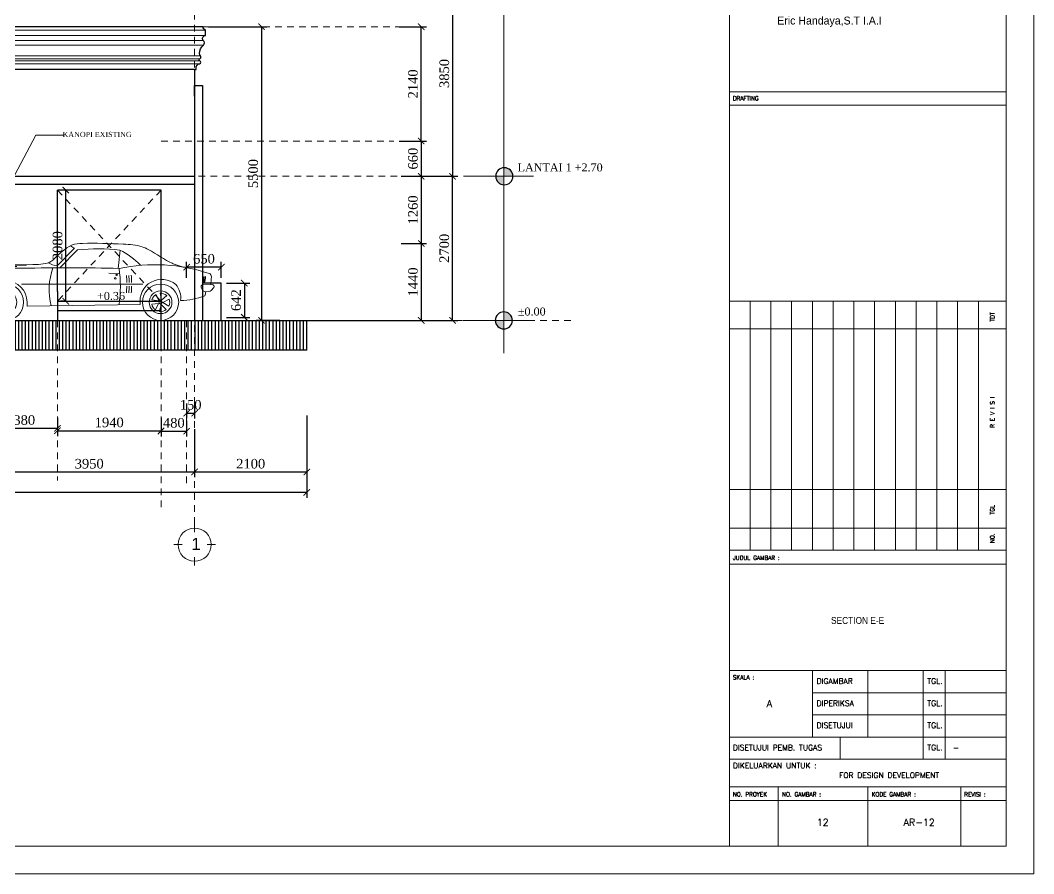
# Model space of a CAD drawing. Header units: millimetres. Extents: x -9564 to 494436, y -140371 to 4257.
# Drawn here: x 456.1 to 475.09, y 101.31 to 117.29 of the extents above; entities that cross this region are included whole.
import ezdxf
from ezdxf.enums import TextEntityAlignment as Align

# ---------------------------------------------------------------- set-up
doc = ezdxf.new("R2010")
doc.units = ezdxf.units.MM
doc.header["$MEASUREMENT"] = 0
doc.linetypes.add('DASHED2', pattern=[0.375, 0.25, -0.125])
doc.linetypes.add('HIDDEN2', pattern=[0.1875, 0.125, -0.0625])
doc.layers.get('DEFPOINTS').update_dxf_attribs({"lineweight": 18})
for name, color, linetype, lineweight in [('09-Arsiran', 8, 'Continuous', 5), ('8', 8, 'Continuous', 5), ('AS', 8, 'HIDDEN2', 5), ('DIM', 1, 'Continuous', 5), ('KOP', 7, 'Continuous', 80), ('LEGEND', 1, 'DASHED2', 50), ('XR-KOP A3_MOZART$0$A-TXTKOP', 3, 'Continuous', 5), ('XR-KOP A3_MOZART$0$KOP-A1$0$A-GRSKOP', 1, 'Continuous', 5), ('XR-KOP A3_MOZART$0$KOP-A1$0$A-TXTKOP', 3, 'Continuous', 5)]:
    doc.layers.add(name, color=color, linetype=linetype, lineweight=lineweight)
doc.layers.add('ht', color=14, linetype='Continuous')
doc.layers.add('TEXT', color=4, linetype='Continuous')
doc.styles.add('HAND', font='ROMAND.SHX', dxfattribs={"width": 0.8, "height": 250})
doc.styles.get("Standard").update_dxf_attribs({"font": 'arial.ttf'})
doc.styles.add('style1', font='times.ttf', dxfattribs={"height": 0.15})
doc.styles.add('style2', font='times.ttf', dxfattribs={"height": 0.18})
doc.styles.add('XR-KOP A3_MOZART$0$KOP-A1$0$ROMANS', font='romans.shx', dxfattribs={"height": 200})
doc.styles.add('XR-KOP A3_MOZART$0$ROMAND', font='romand.shx', dxfattribs={"height": 2, "bigfont": 'bigfont.shx'})
doc.styles.add('XR-KOP A3_MOZART$0$ROMANS', font='romans.shx', dxfattribs={"height": 200})
doc.dimstyles.new('ISO-25', dxfattribs={"dimtxt": 0.18, "dimasz": 0.12, "dimexe": 0.1, "dimexo": 0.1, "dimgap": 0.0625, "dimtad": 1, "dimtoh": 1, "dimdec": 0, "dimlfac": 1000, "dimtxsty": 'style2', "dimblk": 'ARCHTICK', "dimcen": 0.15, "dimclrd": 1, "dimclre": 1, "dimclrt": 4, "dimadec": 0, "dimazin": 0, "dimtfac": 1, "dimtdec": 0, "dimtmove": 0, "dimatfit": 3, "dimldrblk": 'OBLIQUE', "dimfxl": 1, "dimarcsym": 0})

# ---------------------------------------------------------------- blocks, each defined once
blk = doc.blocks.new('hsdh')
at = {"layer": 'XR-KOP A3_MOZART$0$KOP-A1$0$A-GRSKOP', "linetype": 'Continuous', "lineweight": 5}
for p, q in [((140385, 56660), (140385, 82138)), ((140385, 69286), (145017, 69286)), ((140385, 69063), (145017, 69063)), ((140385, 65781), (145017, 65781)), ((140385, 65781), (145017, 65781)), ((140732, 61611), (140732, 65781)), ((141079, 61611), (141079, 65781)), ((141427, 61611), (141427, 65781)), ((141774, 61611), (141774, 65781)), ((142122, 61611), (142122, 65781)), ((142469, 61611), (142469, 65781)), ((142816, 61611), (142816, 65781)), ((143164, 61611), (143164, 65781)), ((143511, 61611), (143511, 65781)), ((143859, 61611), (143859, 65781)), ((144206, 61611), (144206, 65781)), ((144554, 61611), (144554, 65781)), ((140385, 65317), (145017, 65317)), ((140385, 62631), (145017, 62631)), ((140385, 61982), (145017, 61982)), ((140385, 61611), (145017, 61611)), ((140385, 61611), (145017, 61611)), ((140385, 61380), (145017, 61380)), ((140385, 59597), (145017, 59597)), ((141774, 59597), (141774, 58485)), ((142701, 59597), (142701, 58485)), ((143627, 59597), (143627, 58115)), ((143998, 59597), (143998, 58115)), ((141774, 59226), (145017, 59226)), ((141774, 58856), (145017, 58856)), ((140385, 58485), (145017, 58485)), ((142237, 58485), (142237, 58115)), ((140385, 58115), (145017, 58115)), ((140385, 57651), (145017, 57651)), ((141201, 57651), (141201, 56660)), ((142701, 57651), (142701, 56660)), ((144258, 57651), (144258, 56660)), ((140385, 57420), (145017, 57420))]:
    blk.add_line(p, q, dxfattribs=at)
at = {"layer": 'XR-KOP A3_MOZART$0$KOP-A1$0$A-GRSKOP', "color": 0, "linetype": 'Continuous', "lineweight": 5}
blk.add_lwpolyline([(145480, 82601), (107945, 82601), (107945, 56197), (145480, 56197)], close=True, dxfattribs=at)
at = {"layer": 'XR-KOP A3_MOZART$0$KOP-A1$0$A-GRSKOP', "color": 5, "linetype": 'Continuous', "lineweight": 5}
blk.add_lwpolyline([(145017, 82138), (108409, 82138), (108409, 56660), (145017, 56660)], close=True, dxfattribs=at)
at = {"layer": 'KOP', "color": 7, "insert": (141186, 70546), "char_height": 132.26, "attachment_point": 1, "style": 'style2'}
blk.add_mtext('{\\fBankGothic Lt BT|b0|i0|c0|p34;Eric Handaya,S.T I.A.I}', dxfattribs=at)
at = {"layer": 'XR-KOP A3_MOZART$0$A-TXTKOP', "lineweight": 5, "style": 'XR-KOP A3_MOZART$0$ROMANS'}
blk.add_text('-', height=92.6, dxfattribs=at).set_placement((144125, 58258))
at = {"layer": 'XR-KOP A3_MOZART$0$KOP-A1$0$A-TXTKOP', "lineweight": 5, "style": 'XR-KOP A3_MOZART$0$KOP-A1$0$ROMANS'}
for s, height, p in [('DRAFTING', 69.5, (140443, 69142)), ('JUDUL GAMBAR :', 69.49, (140443, 61451)), ('SKALA :', 69.5, (140443, 59449)), ('DIGAMBAR', 92.6, (141846, 59375)), ('TGL.', 92.6, (143699, 59375)), ('DIPERIKSA', 92.6, (141846, 59004)), ('TGL.', 92.6, (143699, 59004)), ('DISETUJUI', 92.6, (141846, 58634)), ('TGL.', 92.6, (143699, 58634)), ('DISETUJUI PEMB. TUGAS', 92.65, (140443, 58262)), ('TGL.', 92.6, (143699, 58263)), ('DIKELUARKAN UNTUK :', 92.65, (140443, 57961)), ('FOR DESIGN DEVELOPMENT', 92.65, (142221, 57800)), ('NO. PROYEK', 69.5, (140443, 57491)), ('NO. GAMBAR :', 69.49, (141267, 57491)), ('KODE GAMBAR :', 69.49, (142767, 57491)), ('REVISI :', 69.5, (144317, 57491))]:
    blk.add_text(s, height=height, dxfattribs=at).set_placement(p)
for s, height, p in [('TDT', 69.5, (144822, 65440)), ('R E V I S I', 69.49, (144822, 63662)), ('TGL', 69.5, (144822, 62210)), ('NO.', 69.5, (144822, 61732))]:
    blk.add_text(s, height=height, rotation=90, dxfattribs=at).set_placement(p)
blk = doc.blocks.new('_ArchTick')
at = {"color": 0, "linetype": 'ByBlock', "const_width": 0.15}
blk.add_lwpolyline([(-0.5, -0.5), (0.5, 0.5)], dxfattribs=at)
blk = doc.blocks.new('*D203')
at = {"color": 1, "lineweight": -2, "transparency": 16777216}
for p, q in [((686.349, 157.261), (686.863, 157.261)), ((686.763, 157.261), (686.763, 156.601)), ((686.389, 156.601), (686.863, 156.601))]:
    blk.add_line(p, q, dxfattribs=at)
at = {"layer": 'DEFPOINTS', "color": 0, "transparency": 16777216}
for p in [(686.249, 157.261), (686.289, 156.601), (686.763, 156.601)]:
    blk.add_point(p, dxfattribs=at)
at = {"color": 1, "lineweight": -2, "transparency": 16777216, "xscale": 0.12, "yscale": 0.12, "zscale": 0.12}
for p, rotation in [((686.763, 157.261), 90), ((686.763, 156.601), 270)]:
    blk.add_blockref('_ArchTick', p, dxfattribs=dict(at, rotation=rotation))
at = {"color": 4, "transparency": 16777216, "insert": (686.609, 156.931), "char_height": 0.18, "attachment_point": 5, "rotation": 90, "style": 'style2'}
blk.add_mtext('660', dxfattribs=at)
blk = doc.blocks.new('_Oblique')
at = {"color": 0, "linetype": 'ByBlock', "lineweight": -2}
blk.add_line((-0.5, -0.5), (0.5, 0.5), dxfattribs=at)
blk = doc.blocks.new('*D204')
at = {"color": 1, "lineweight": -2, "transparency": 16777216}
for p, q in [((686.389, 156.601), (686.863, 156.601)), ((686.763, 156.601), (686.763, 155.341)), ((686.389, 155.341), (686.863, 155.341))]:
    blk.add_line(p, q, dxfattribs=at)
at = {"layer": 'DEFPOINTS', "color": 0, "transparency": 16777216}
for p in [(686.289, 156.601), (686.289, 155.341), (686.763, 155.341)]:
    blk.add_point(p, dxfattribs=at)
at = {"color": 1, "lineweight": -2, "transparency": 16777216, "xscale": 0.12, "yscale": 0.12, "zscale": 0.12}
for p, rotation in [((686.763, 156.601), 90), ((686.763, 155.341), 270)]:
    blk.add_blockref('_ArchTick', p, dxfattribs=dict(at, rotation=rotation))
at = {"color": 4, "transparency": 16777216, "insert": (686.609, 155.971), "char_height": 0.18, "attachment_point": 5, "rotation": 90, "style": 'style2'}
blk.add_mtext('1260', dxfattribs=at)
blk = doc.blocks.new('*D324')
at = {"color": 1, "lineweight": -2, "transparency": 16777216}
for p, q in [((686.389, 155.341), (686.863, 155.341)), ((686.763, 155.341), (686.763, 153.901)), ((686.389, 153.901), (686.863, 153.901))]:
    blk.add_line(p, q, dxfattribs=at)
at = {"layer": 'DEFPOINTS', "color": 0, "transparency": 16777216}
for p in [(686.289, 155.341), (686.289, 153.901), (686.763, 153.901)]:
    blk.add_point(p, dxfattribs=at)
at = {"color": 1, "lineweight": -2, "transparency": 16777216, "xscale": 0.12, "yscale": 0.12, "zscale": 0.12}
for p, rotation in [((686.763, 155.341), 90), ((686.763, 153.901), 270)]:
    blk.add_blockref('_ArchTick', p, dxfattribs=dict(at, rotation=rotation))
at = {"color": 4, "transparency": 16777216, "insert": (686.609, 154.621), "char_height": 0.18, "attachment_point": 5, "rotation": 90, "style": 'style2'}
blk.add_mtext('1440', dxfattribs=at)
blk = doc.blocks.new('*D325')
at = {"color": 1, "lineweight": -2, "transparency": 16777216}
for p, q in [((686.863, 156.601), (687.45, 156.601)), ((687.35, 153.901), (687.35, 156.601)), ((686.863, 153.901), (687.45, 153.901))]:
    blk.add_line(p, q, dxfattribs=at)
at = {"layer": 'DEFPOINTS', "color": 0, "transparency": 16777216}
for p in [(686.763, 156.601), (687.35, 156.601), (686.763, 153.901)]:
    blk.add_point(p, dxfattribs=at)
at = {"color": 1, "lineweight": -2, "transparency": 16777216, "xscale": 0.12, "yscale": 0.12, "zscale": 0.12}
for p, rotation in [((687.35, 156.601), 90), ((687.35, 153.901), 270)]:
    blk.add_blockref('_ArchTick', p, dxfattribs=dict(at, rotation=rotation))
at = {"color": 4, "transparency": 16777216, "insert": (687.196, 155.251), "char_height": 0.18, "attachment_point": 5, "rotation": 90, "style": 'style2'}
blk.add_mtext('2700', dxfattribs=at)
blk = doc.blocks.new('*D205')
at = {"color": 1, "lineweight": -2, "transparency": 16777216}
for p, q in [((686.863, 160.451), (687.45, 160.451)), ((687.35, 160.451), (687.35, 156.601)), ((686.863, 156.601), (687.45, 156.601))]:
    blk.add_line(p, q, dxfattribs=at)
at = {"layer": 'DEFPOINTS', "color": 0, "transparency": 16777216}
for p in [(686.763, 160.451), (686.763, 156.601), (687.35, 156.601)]:
    blk.add_point(p, dxfattribs=at)
at = {"color": 1, "lineweight": -2, "transparency": 16777216, "xscale": 0.12, "yscale": 0.12, "zscale": 0.12}
for p, rotation in [((687.35, 160.451), 90), ((687.35, 156.601), 270)]:
    blk.add_blockref('_ArchTick', p, dxfattribs=dict(at, rotation=rotation))
at = {"color": 4, "transparency": 16777216, "insert": (687.196, 158.526), "char_height": 0.18, "attachment_point": 5, "rotation": 90, "style": 'style2'}
blk.add_mtext('3850', dxfattribs=at)
blk = doc.blocks.new('A$C459A4C15')
at = {"layer": 'ht'}
h = blk.add_hatch(color=256, dxfattribs=at)
h.paths.add_polyline_path([(0, 0.0801), (0, 0), (-0.0801, 0, -0.414214)])
h.paths.add_polyline_path([(0, 0), (0.0801, 0, -0.414214), (0, -0.0801)])
blk.add_circle((0, 0), 0.0801, dxfattribs=at)
blk = doc.blocks.new('*D326')
at = {"color": 1, "lineweight": -2, "transparency": 16777216}
for p, q in [((686.349, 159.401), (686.863, 159.401)), ((686.763, 157.261), (686.763, 159.401)), ((686.349, 157.261), (686.863, 157.261))]:
    blk.add_line(p, q, dxfattribs=at)
at = {"layer": 'DEFPOINTS', "color": 0, "transparency": 16777216}
for p in [(686.249, 159.401), (686.763, 159.401), (686.249, 157.261)]:
    blk.add_point(p, dxfattribs=at)
at = {"color": 1, "lineweight": -2, "transparency": 16777216, "xscale": 0.12, "yscale": 0.12, "zscale": 0.12}
for p, rotation in [((686.763, 159.401), 90), ((686.763, 157.261), 270)]:
    blk.add_blockref('_ArchTick', p, dxfattribs=dict(at, rotation=rotation))
at = {"color": 4, "transparency": 16777216, "insert": (686.609, 158.331), "char_height": 0.18, "attachment_point": 5, "rotation": 90, "style": 'style2'}
blk.add_mtext('2140', dxfattribs=at)
blk = doc.blocks.new('*D192')
at = {"color": 1, "lineweight": -2, "transparency": 16777216}
for p, q in [((682.777, 159.401), (683.87, 159.401)), ((683.77, 159.401), (683.77, 153.901)), ((684.112, 153.901), (683.67, 153.901))]:
    blk.add_line(p, q, dxfattribs=at)
at = {"layer": 'DEFPOINTS', "color": 0, "transparency": 16777216}
for p in [(682.677, 159.401), (683.77, 153.901), (684.212, 153.901)]:
    blk.add_point(p, dxfattribs=at)
at = {"color": 1, "lineweight": -2, "transparency": 16777216, "xscale": 0.12, "yscale": 0.12, "zscale": 0.12}
for p, rotation in [((683.77, 159.401), 90), ((683.77, 153.901), 270)]:
    blk.add_blockref('_ArchTick', p, dxfattribs=dict(at, rotation=rotation))
at = {"color": 4, "transparency": 16777216, "insert": (683.616, 156.651), "char_height": 0.18, "attachment_point": 5, "rotation": 90, "style": 'style2'}
blk.add_mtext('5500', dxfattribs=at)
blk = doc.blocks.new('*D254')
at = {"color": 1, "lineweight": -2, "transparency": 16777216}
for p, q in [((678.568, 152.075), (678.568, 151.779)), ((679.948, 152.075), (679.948, 151.779)), ((678.568, 151.879), (679.948, 151.879))]:
    blk.add_line(p, q, dxfattribs=at)
at = {"layer": 'DEFPOINTS', "color": 0, "transparency": 16777216}
for p in [(678.568, 152.175), (679.948, 152.175), (679.948, 151.879)]:
    blk.add_point(p, dxfattribs=at)
at = {"color": 1, "lineweight": -2, "transparency": 16777216, "xscale": 0.12, "yscale": 0.12, "zscale": 0.12, "rotation": 180}
blk.add_blockref('_ArchTick', (678.568, 151.879), dxfattribs=at)
at = {"color": 1, "lineweight": -2, "transparency": 16777216, "xscale": 0.12, "yscale": 0.12, "zscale": 0.12}
blk.add_blockref('_ArchTick', (679.948, 151.879), dxfattribs=at)
at = {"color": 4, "transparency": 16777216, "insert": (679.258, 152.033), "char_height": 0.18, "attachment_point": 5, "style": 'style2'}
blk.add_mtext('1380', dxfattribs=at)
blk = doc.blocks.new('*D255')
at = {"color": 1, "lineweight": -2, "transparency": 16777216}
for p, q in [((679.948, 152.075), (679.948, 151.733)), ((681.888, 152.03), (681.888, 151.733)), ((679.948, 151.833), (681.888, 151.833))]:
    blk.add_line(p, q, dxfattribs=at)
at = {"layer": 'DEFPOINTS', "color": 0, "transparency": 16777216}
for p in [(679.948, 152.175), (681.888, 152.13), (681.888, 151.833)]:
    blk.add_point(p, dxfattribs=at)
at = {"color": 1, "lineweight": -2, "transparency": 16777216, "xscale": 0.12, "yscale": 0.12, "zscale": 0.12, "rotation": 180}
blk.add_blockref('_ArchTick', (679.948, 151.833), dxfattribs=at)
at = {"color": 1, "lineweight": -2, "transparency": 16777216, "xscale": 0.12, "yscale": 0.12, "zscale": 0.12}
blk.add_blockref('_ArchTick', (681.888, 151.833), dxfattribs=at)
at = {"color": 4, "transparency": 16777216, "insert": (680.918, 151.988), "char_height": 0.18, "attachment_point": 5, "style": 'style2'}
blk.add_mtext('1940', dxfattribs=at)
blk = doc.blocks.new('*D256')
at = {"color": 1, "lineweight": -2, "transparency": 16777216}
for p, q in [((681.888, 152.075), (681.888, 151.726)), ((682.368, 152.023), (682.368, 151.726)), ((681.888, 151.826), (682.368, 151.826))]:
    blk.add_line(p, q, dxfattribs=at)
at = {"layer": 'DEFPOINTS', "color": 0, "transparency": 16777216}
for p in [(681.888, 152.175), (682.368, 152.123), (682.368, 151.826)]:
    blk.add_point(p, dxfattribs=at)
at = {"color": 1, "lineweight": -2, "transparency": 16777216, "xscale": 0.12, "yscale": 0.12, "zscale": 0.12, "rotation": 180}
blk.add_blockref('_ArchTick', (681.888, 151.826), dxfattribs=at)
at = {"color": 1, "lineweight": -2, "transparency": 16777216, "xscale": 0.12, "yscale": 0.12, "zscale": 0.12}
blk.add_blockref('_ArchTick', (682.368, 151.826), dxfattribs=at)
at = {"color": 4, "transparency": 16777216, "insert": (682.128, 151.981), "char_height": 0.18, "attachment_point": 5, "style": 'style2'}
blk.add_mtext('480', dxfattribs=at)
blk = doc.blocks.new('*D257')
at = {"color": 1, "lineweight": -2, "transparency": 16777216}
for p, q in [((682.368, 152.343), (682.368, 152.064)), ((682.518, 152.343), (682.518, 152.064)), ((682.368, 152.164), (682.518, 152.164))]:
    blk.add_line(p, q, dxfattribs=at)
at = {"layer": 'DEFPOINTS', "color": 0, "transparency": 16777216}
for p in [(682.368, 152.443), (682.518, 152.443), (682.518, 152.164)]:
    blk.add_point(p, dxfattribs=at)
at = {"color": 1, "lineweight": -2, "transparency": 16777216, "xscale": 0.12, "yscale": 0.12, "zscale": 0.12, "rotation": 180}
blk.add_blockref('_ArchTick', (682.368, 152.164), dxfattribs=at)
at = {"color": 1, "lineweight": -2, "transparency": 16777216, "xscale": 0.12, "yscale": 0.12, "zscale": 0.12}
blk.add_blockref('_ArchTick', (682.518, 152.164), dxfattribs=at)
at = {"color": 4, "transparency": 16777216, "insert": (682.443, 152.318), "char_height": 0.18, "attachment_point": 5, "style": 'style2'}
blk.add_mtext('150', dxfattribs=at)
blk = doc.blocks.new('*D258')
at = {"color": 1, "lineweight": -2, "transparency": 16777216}
for p, q in [((684.618, 152.118), (684.618, 150.961)), ((682.518, 151.86), (682.518, 150.961)), ((682.518, 151.061), (684.618, 151.061))]:
    blk.add_line(p, q, dxfattribs=at)
at = {"layer": 'DEFPOINTS', "color": 0, "transparency": 16777216}
for p in [(684.618, 152.218), (682.518, 151.96), (684.618, 151.061)]:
    blk.add_point(p, dxfattribs=at)
at = {"color": 1, "lineweight": -2, "transparency": 16777216, "xscale": 0.12, "yscale": 0.12, "zscale": 0.12, "rotation": 180}
blk.add_blockref('_ArchTick', (682.518, 151.061), dxfattribs=at)
at = {"color": 1, "lineweight": -2, "transparency": 16777216, "xscale": 0.12, "yscale": 0.12, "zscale": 0.12}
blk.add_blockref('_ArchTick', (684.618, 151.061), dxfattribs=at)
at = {"color": 4, "transparency": 16777216, "insert": (683.568, 151.215), "char_height": 0.18, "attachment_point": 5, "style": 'style2'}
blk.add_mtext('2100', dxfattribs=at)
blk = doc.blocks.new('*D259')
at = {"color": 1, "lineweight": -2, "transparency": 16777216}
for p, q in [((678.568, 151.779), (678.568, 150.961)), ((682.518, 151.779), (682.518, 150.961)), ((678.568, 151.061), (682.518, 151.061))]:
    blk.add_line(p, q, dxfattribs=at)
at = {"layer": 'DEFPOINTS', "color": 0, "transparency": 16777216}
for p in [(678.568, 151.879), (682.518, 151.879), (682.518, 151.061)]:
    blk.add_point(p, dxfattribs=at)
at = {"color": 1, "lineweight": -2, "transparency": 16777216, "xscale": 0.12, "yscale": 0.12, "zscale": 0.12, "rotation": 180}
blk.add_blockref('_ArchTick', (678.568, 151.061), dxfattribs=at)
at = {"color": 1, "lineweight": -2, "transparency": 16777216, "xscale": 0.12, "yscale": 0.12, "zscale": 0.12}
blk.add_blockref('_ArchTick', (682.518, 151.061), dxfattribs=at)
at = {"color": 4, "transparency": 16777216, "insert": (680.543, 151.215), "char_height": 0.18, "attachment_point": 5, "style": 'style2'}
blk.add_mtext('3950', dxfattribs=at)
blk = doc.blocks.new('*D260')
at = {"color": 1, "lineweight": -2, "transparency": 16777216}
for p, q in [((664.718, 150.961), (664.718, 150.578)), ((684.618, 150.961), (684.618, 150.578)), ((684.618, 150.678), (664.718, 150.678))]:
    blk.add_line(p, q, dxfattribs=at)
at = {"layer": 'DEFPOINTS', "color": 0, "transparency": 16777216}
for p in [(664.718, 151.061), (684.618, 151.061), (664.718, 150.678)]:
    blk.add_point(p, dxfattribs=at)
at = {"color": 1, "lineweight": -2, "transparency": 16777216, "xscale": 0.12, "yscale": 0.12, "zscale": 0.12, "rotation": 180}
blk.add_blockref('_ArchTick', (664.718, 150.678), dxfattribs=at)
at = {"color": 1, "lineweight": -2, "transparency": 16777216, "xscale": 0.12, "yscale": 0.12, "zscale": 0.12}
blk.add_blockref('_ArchTick', (684.618, 150.678), dxfattribs=at)
at = {"color": 4, "transparency": 16777216, "insert": (674.668, 150.832), "char_height": 0.18, "attachment_point": 5, "style": 'style2'}
blk.add_mtext('19900', dxfattribs=at)
blk = doc.blocks.new('*D327')
at = {"color": 1, "lineweight": -2, "transparency": 16777216}
for p, q in [((683.118, 154.601), (683.549, 154.601)), ((683.449, 154.601), (683.449, 153.958)), ((683.118, 153.958), (683.549, 153.958))]:
    blk.add_line(p, q, dxfattribs=at)
at = {"layer": 'DEFPOINTS', "color": 0, "transparency": 16777216}
for p in [(683.018, 154.601), (683.018, 153.958), (683.449, 153.958)]:
    blk.add_point(p, dxfattribs=at)
at = {"color": 1, "lineweight": -2, "transparency": 16777216, "xscale": 0.12, "yscale": 0.12, "zscale": 0.12}
for p, rotation in [((683.449, 154.601), 90), ((683.449, 153.958), 270)]:
    blk.add_blockref('_ArchTick', p, dxfattribs=dict(at, rotation=rotation))
at = {"color": 4, "transparency": 16777216, "insert": (683.295, 154.279), "char_height": 0.18, "attachment_point": 5, "rotation": 90, "style": 'style2'}
blk.add_mtext('642', dxfattribs=at)
blk = doc.blocks.new('*D328')
at = {"color": 1, "lineweight": -2, "transparency": 16777216}
for p, q in [((682.368, 154.701), (682.368, 155)), ((683.018, 154.701), (683.018, 155)), ((683.018, 154.9), (682.368, 154.9))]:
    blk.add_line(p, q, dxfattribs=at)
at = {"layer": 'DEFPOINTS', "color": 0, "transparency": 16777216}
for p in [(682.368, 154.9), (682.368, 154.601), (683.018, 154.601)]:
    blk.add_point(p, dxfattribs=at)
at = {"color": 1, "lineweight": -2, "transparency": 16777216, "xscale": 0.12, "yscale": 0.12, "zscale": 0.12, "rotation": 180}
blk.add_blockref('_ArchTick', (682.368, 154.9), dxfattribs=at)
at = {"color": 1, "lineweight": -2, "transparency": 16777216, "xscale": 0.12, "yscale": 0.12, "zscale": 0.12}
blk.add_blockref('_ArchTick', (683.018, 154.9), dxfattribs=at)
at = {"color": 4, "transparency": 16777216, "insert": (682.693, 155.054), "char_height": 0.18, "attachment_point": 5, "style": 'style2'}
blk.add_mtext('650', dxfattribs=at)
blk = doc.blocks.new('*D261')
at = {"color": 1, "lineweight": -2, "transparency": 16777216}
for p, q in [((680.081, 156.341), (680.004, 156.341)), ((680.104, 154.261), (680.104, 156.341)), ((680.081, 154.261), (680.004, 154.261))]:
    blk.add_line(p, q, dxfattribs=at)
at = {"layer": 'DEFPOINTS', "color": 0, "transparency": 16777216}
for p in [(680.104, 156.341), (680.181, 156.341), (680.181, 154.261)]:
    blk.add_point(p, dxfattribs=at)
at = {"color": 1, "lineweight": -2, "transparency": 16777216, "xscale": 0.12, "yscale": 0.12, "zscale": 0.12}
for p, rotation in [((680.104, 156.341), 90), ((680.104, 154.261), 270)]:
    blk.add_blockref('_ArchTick', p, dxfattribs=dict(at, rotation=rotation))
at = {"color": 4, "transparency": 16777216, "insert": (679.95, 155.301), "char_height": 0.18, "attachment_point": 5, "rotation": 90, "style": 'style2'}
blk.add_mtext('2080', dxfattribs=at)
blk = doc.blocks.new('*U332')
for p, q in [((72.93, 40.23), (85.8, 53.18)), ((75, 38.82), (88.08, 51.97)), ((119.39, 51.91), (117.92, 38.32)), ((50.13, 41.06), (34.31, 40.98)), ((43.26, 39.85), (35.15, 39.78)), ((35.3, 40.46), (50.13, 40.62)), ((111.09, 34.73), (118.48, 34.64)), ((46.65, 26.83), (136.29, 26.77)), ((179.3, 24.35), (180.25, 22.49)), ((180.37, 26.17), (187.51, 26.41)), ((186.68, 22.17), (188.51, 24.37)), ((7.45, 19.78), (9.74, 19.8)), ((9.76, 17.93), (8.53, 17.92)), ((10.37, 19.19), (10.38, 18.56)), ((182.62, 21.14), (184.91, 21.28)), ((50.87, 13.52), (50.91, 10.52))]:
    blk.add_line(p, q)
for points in [[(35.31, 39.93), (35.3, 40.27, 0.269532), (35.14, 40.54), (34.38, 40.96, 0.575383), (34.15, 40.83), (34.15, 40.49, 0.269532), (34.32, 40.22), (35.08, 39.79, 0.575383)], [(28.49, 15.1), (33.61, 14.4), (31.65, 19.18, 0.199906)], [(34.64, 20.05), (35.56, 14.97), (39.5, 18.31, 0.199906)], [(41.25, 15.74), (36.7, 13.3), (41.09, 10.58, 0.199906)], [(142.85, 15.1), (147.96, 14.4), (146.01, 19.18, 0.199906)], [(148.99, 20.05), (149.91, 14.97), (153.85, 18.31, 0.199906)], [(155.6, 15.74), (151.06, 13.3), (155.45, 10.58, 0.199906)], [(31.31, 7.72), (33.55, 12.37), (28.4, 11.99, 0.199906)], [(39.19, 8.12), (35.46, 11.69), (34.23, 6.67, 0.199906)], [(145.66, 7.72), (147.9, 12.37), (142.75, 11.99, 0.199906)], [(153.54, 8.12), (149.81, 11.69), (148.59, 6.67, 0.199906)]]:
    blk.add_lwpolyline(points, format="xyb", close=True)
for points in [[(181.58, 27.46), (181.53, 31.95), (180.48, 32.43)], [(181.58, 27.46), (181.53, 31.95), (182.57, 32.45)], [(50.91, 10.52), (134.38, 11.83)]]:
    blk.add_lwpolyline(points)
for centre, radius in [((115.89, 31.01), 0.619), ((34.98, 13.35), 13.35), ((149.33, 13.35), 13.35), ((34.98, 13.35), 8.35), ((149.33, 13.35), 8.35), ((34.98, 13.35), 1.25), ((149.33, 13.35), 1.25)]:
    blk.add_circle(centre, radius)
for centre, radius, start, end in [((114.6, 105.09), 59.37, 237.61027, 240.97846), ((103.45, -95), 147.78, 83.81633, 95.97054), ((95.51, 3.91), 53.61, 43.27479, 63.56652), ((42.18, -111.35), 149.91, 87.83928, 105.80965), ((20.53, -3.15), 43.06, 98.53035, 116.11198), ((80.1, -1364.13), 1402.96, 88.42296, 91.3179), ((73.29, 50.49), 10.26, 230.42401, 268.00854), ((118.31, 22.51), 51.16, 161.43071, 193.23633), ((145.17, -84.88), 125.99, 71.52833, 102.12419), ((25.66, 24.94), 94.01, 351.8279, 8.16738), ((79.16, 30.11), 76.3, 177.57734, 185.52052), ((45.64, 26.83), 78.76, 0.85201, 4.65562), ((47.43, 26.85), 78.76, 0.85201, 4.65562), ((49.23, 26.87), 78.76, 0.85201, 4.65562), ((150.1, 14.36), 15.92, 49.2263, 189.1528), ((216.26, 37.76), 36.17, 188.46832, 196.53145), ((146.68, 36.98), 36.17, 344.74319, 352.80633), ((184.3, 32.25), 2.49, 357.93203, 71.52833), ((116.55, 34.7), 70.29, 353.19423, 357.93203), ((34.98, 13.35), 15.9, 0.63732, 176.34123), ((45.64, 26.83), 78.76, 355.26443, 358.86328), ((47.43, 26.85), 78.76, 355.26443, 358.86328), ((49.23, 26.87), 78.76, 355.26443, 358.86328), ((149.4, 16.55), 14.84, 352.72855, 41.66131), ((180.41, 24.92), 1.25, 91.93898, 207.10902), ((182.47, 23.63), 2.49, 207.10902, 273.46767), ((187.55, 25.16), 1.25, 320.16835, 91.93898), ((9.75, 19.18), 0.623, 0.63732, 90.63732), ((9.76, 18.55), 0.623, 270.63732, 0.63732), ((162.47, 70.82), 56.18, 271.6865, 290.2774), ((114.25, 37.03), 70.29, 344.3985, 346.93849), ((184.76, 23.76), 2.49, 273.46767, 320.16835)]:
    blk.add_arc(centre, radius, start, end)
blk.add_ellipse((116.89, 33.59), major_axis=(-0.63, -0.007), ratio=0.610043)
for points, knots in [([(11.39, 38.92), (18.06, 40.19), (30.91, 42.01), (64.77, 40.11), (70.25, 44.91), (82.35, 56.38), (99.18, 57.3), (116.06, 56.35), (133.04, 55.87), (145.24, 49.87), (153.62, 43.8), (161.17, 40.68), (164.92, 39.73), (167.29, 39.15)], [18.629823, 18.629823, 18.629823, 18.629823, 19.527405, 20.700571, 21.107983, 21.608568, 21.92336, 23.151359, 23.716171, 23.908743, 24.77794, 24.943072, 25.187755, 25.187755, 25.187755, 25.187755]), ([(19.11, 14.36), (18.99, 14.21), (18.5, 13.81), (15.35, 15), (9.19, 13.94), (7.26, 22.22), (3.01, 22.66), (1.32, 23.61), (0.64, 26.92), (-0.96, 31.49), (1.54, 32.64), (1.5, 34.06), (1.49, 34.8), (1.49, 35.06), (1.52, 35.3), (1.58, 35.51)], [16.815853, 16.815853, 16.815853, 16.815853, 16.838212, 16.885395, 17.18439, 17.479846, 17.654423, 17.670693, 17.696923, 18.016358, 18.052739, 18.140805, 18.140805, 18.140805, 18.172382, 18.172382, 18.172382, 18.172382])]:
    blk.add_open_spline(points, degree=3, knots=knots)
blk = doc.blocks.new('HDRHRD')
at = {"layer": '09-Arsiran'}
for p, q in [((664.718, 150.089), (664.718, 149.933)), ((666.118, 150.089), (666.118, 149.933)), ((667.618, 150.097), (667.618, 149.941)), ((669.268, 150.089), (669.268, 149.933)), ((671.868, 150.089), (671.868, 149.933)), ((674.068, 150.089), (674.068, 149.933)), ((675.368, 150.089), (675.368, 149.933)), ((677.168, 150.089), (677.168, 149.933)), ((678.568, 150.089), (678.568, 149.933)), ((682.518, 150.089), (682.518, 149.933)), ((664.329, 149.7), (664.484, 149.7)), ((664.952, 149.7), (665.107, 149.7)), ((665.729, 149.7), (665.884, 149.7)), ((666.352, 149.7), (666.507, 149.7)), ((667.018, 149.74), (667.018, 149.584)), ((667.229, 149.707), (667.384, 149.707)), ((667.852, 149.707), (668.007, 149.707)), ((668.879, 149.7), (669.034, 149.7)), ((669.502, 149.7), (669.657, 149.7)), ((671.479, 149.7), (671.634, 149.7)), ((672.102, 149.7), (672.257, 149.7)), ((673.679, 149.7), (673.834, 149.7)), ((674.302, 149.7), (674.457, 149.7)), ((674.979, 149.7), (675.134, 149.7)), ((675.602, 149.7), (675.757, 149.7)), ((676.779, 149.7), (676.934, 149.7)), ((677.402, 149.7), (677.557, 149.7)), ((678.257, 149.7), (678.334, 149.7)), ((678.802, 149.7), (678.957, 149.7)), ((682.129, 149.7), (682.284, 149.7)), ((682.752, 149.7), (682.907, 149.7)), ((664.718, 149.466), (664.718, 149.31)), ((666.118, 149.466), (666.118, 149.31)), ((667.618, 149.474), (667.618, 149.318)), ((668.488, 149.515), (668.488, 149.36)), ((668.488, 149.461), (668.488, 149.305)), ((669.268, 149.466), (669.268, 149.31)), ((671.868, 149.466), (671.868, 149.31)), ((674.068, 149.466), (674.068, 149.31)), ((675.368, 149.466), (675.368, 149.31)), ((677.168, 149.472), (677.168, 149.317)), ((677.868, 149.515), (677.868, 149.36)), ((678.568, 149.466), (678.568, 149.31)), ((682.518, 149.466), (682.518, 149.31)), ((666.629, 149.351), (666.784, 149.351)), ((667.252, 149.351), (667.407, 149.351)), ((667.018, 149.117), (667.018, 148.961)), ((668.099, 149.072), (668.254, 149.072)), ((668.722, 149.072), (668.877, 149.072)), ((677.479, 149.126), (677.634, 149.126)), ((678.102, 149.126), (678.257, 149.126)), ((677.868, 148.893), (677.868, 148.737)), ((668.488, 148.854), (668.488, 148.698)), ((668.488, 148.838), (668.488, 148.682))]:
    blk.add_line(p, q, dxfattribs=at)
for centre in [(664.718, 149.7), (666.118, 149.7), (667.618, 149.707), (669.268, 149.7), (671.868, 149.7), (674.068, 149.7), (675.368, 149.7), (677.168, 149.7), (678.568, 149.7), (682.518, 149.7), (667.018, 149.351), (677.868, 149.126), (668.488, 149.072)]:
    blk.add_circle(centre, 0.311, dxfattribs=at)
at = {"layer": 'AS'}
for p, q in [((664.718, 150.089), (664.718, 168.018)), ((666.118, 150.089), (666.118, 168.018)), ((667.018, 149.515), (667.018, 168.018)), ((667.618, 150.089), (667.618, 168.018)), ((668.488, 149.515), (668.488, 168.018)), ((669.268, 150.089), (669.268, 168.018)), ((671.868, 150.089), (671.868, 168.018)), ((674.068, 150.089), (674.068, 168.018)), ((675.368, 150.089), (675.368, 168.018)), ((677.168, 150.089), (677.168, 168.018)), ((677.868, 149.515), (677.868, 168.018)), ((678.568, 150.089), (678.568, 168.018)), ((682.518, 150.089), (682.518, 168.018))]:
    blk.add_line(p, q, dxfattribs=at)
at = {"layer": '09-Arsiran', "color": 2, "attachment_point": 1}
for s, insert, char_height in [('13', (664.567, 149.827), 0.2281), ('12', (665.962, 149.827), 0.2281), ('10', (667.465, 149.834), 0.2281), ('8', (669.177, 149.827), 0.228), ('7', (671.806, 149.827), 0.228), ('6', (674.006, 149.827), 0.228), ('5', (675.306, 149.827), 0.228), ('4', (677.106, 149.827), 0.228), ('2', (678.506, 149.827), 0.228), ('1', (682.456, 149.827), 0.228), ('11', (666.848, 149.478), 0.2281), ('3', (677.806, 149.253), 0.228), ('9', (668.402, 149.199), 0.228)]:
    blk.add_mtext_dynamic_manual_height_columns(s, width=0.05426, gutter_width=1.14, heights=[0], dxfattribs=dict(at, insert=insert, char_height=char_height))
blk = doc.blocks.new('A$C2a879c63')
h = blk.add_hatch()
h.set_pattern_fill('ANSI31', color=8, scale=0.02, angle=45)
h.set_pattern_definition([(90, (342.342324, -113.989553), (-0.0635, 0), [])])
h.paths.add_polyline_path([(488.1301, 10.3654), (490.3801, 10.3654), (490.3801, 9.8054), (488.1301, 9.8054)])
h.paths.add_polyline_path([(487.6501, 10.3654), (488.1301, 10.3654), (488.1301, 9.8054), (487.6501, 9.8054)])
h.paths.add_polyline_path([(485.7101, 10.3654), (487.6501, 10.3654), (487.6501, 9.8054), (485.7101, 9.8054)])
h.paths.add_polyline_path([(483.7051, 10.3654), (485.7101, 10.3654), (485.7101, 9.8054), (470.4801, 9.8054), (470.4801, 10.0054), (479.7948, 10.0054), (479.9051, 10.0054), (483.7051, 10.0054)])
h.paths.add_polyline_path([(474.3251, 10.4454), (477.5551, 10.4454), (477.5551, 10.0054), (474.3251, 10.0054)])
h.paths.add_polyline_path([(470.6301, 10.4454), (474.1751, 10.4454), (474.1751, 10.0054), (470.6301, 10.0054)])
h.paths.add_polyline_path([(483.5551, 10.3654), (479.9051, 10.3654), (479.9051, 10.4454), (477.5551, 10.4454), (477.5551, 10.0054), (483.5551, 10.0054)])
for p, q in [((488.4388, 15.8654), (483.7051, 15.8654)), ((488.2801, 15.0654), (483.7051, 15.0654)), ((488.2801, 15.0654), (488.2801, 14.5654)), ((488.2801, 14.5654), (488.2801, 14.7654)), ((488.2801, 14.7654), (488.4301, 14.7654)), ((488.4301, 14.7654), (488.4301, 10.3654)), ((488.2801, 14.5654), (488.2801, 10.3654)), ((483.7051, 13.0654), (488.2801, 13.0654)), ((483.7051, 12.9154), (488.2801, 12.9154)), ((487.6501, 12.8054), (485.7101, 12.8054)), ((485.7101, 10.9054), (485.7101, 12.8054)), ((487.6501, 10.3654), (487.6501, 12.8054)), ((487.6501, 10.7254), (487.6501, 12.5654)), ((488.7801, 11.0654), (488.4301, 11.0654)), ((488.7801, 10.3654), (488.7801, 11.0654)), ((485.7101, 10.9054), (485.7101, 10.3654)), ((485.7101, 10.7254), (487.6501, 10.7254)), ((487.6501, 10.5454), (485.7101, 10.5454)), ((483.7051, 10.3654), (490.3801, 10.3654)), ((487.6501, 10.0054), (487.6501, 10.3654)), ((488.1301, 10.3654), (488.7801, 10.3654)), ((490.3801, 9.8054), (490.3801, 10.3654)), ((490.3801, 10.3654), (492.1433, 10.3654)), ((490.3801, 9.8054), (470.4801, 9.8054))]:
    blk.add_line(p, q)
blk.add_lwpolyline([(488.2801, 15.0654), (488.3063, 15.0654), (488.3063, 15.0946, -0.3649803), (488.3729, 15.1737, 0.7419223), (488.3755, 15.2295, -0.6652802), (488.372, 15.2625, 0.4387565), (488.3924, 15.3201, -0.1232988), (488.3735, 15.3669, -0.2448505), (488.4472, 15.5234, 0.4386321), (488.4425, 15.6088, -0.6217872), (488.4864, 15.7029), (488.4864, 15.8029, -0.3199175), (488.4388, 15.8654)], format="xyb")
at = {"layer": '09-Arsiran'}
for p, q in [((488.4864, 15.8029), (483.7051, 15.8029)), ((488.4864, 15.7029), (483.7051, 15.7029)), ((488.4425, 15.6088), (483.7051, 15.6088)), ((488.4472, 15.5234), (483.7051, 15.5234)), ((488.3924, 15.3201), (483.7051, 15.3201)), ((488.372, 15.2625), (483.7051, 15.2625)), ((488.3755, 15.2295), (483.7051, 15.2295)), ((488.3729, 15.1737), (483.7051, 15.1737))]:
    blk.add_line(p, q, dxfattribs=at)
at = {"layer": '8'}
for p, q in [((484.9125, 13.0906), (485.3054, 13.838)), ((485.3054, 13.838), (485.8368, 13.838))]:
    blk.add_line(p, q, dxfattribs=at)
at = {"layer": 'AS'}
for p, q in [((488.4388, 15.8654), (492.3644, 15.8654)), ((487.6501, 13.7254), (492.0114, 13.7254)), ((492.525, 13.0654), (477.7051, 13.0654)), ((485.7101, 12.8054), (487.6501, 10.7254)), ((487.6501, 12.8054), (485.7101, 10.7254)), ((474.3251, 10.3654), (492.0507, 10.3654)), ((485.7101, 10.3654), (485.7101, 7.3666)), ((487.6501, 10.3654), (487.6501, 6.8366)), ((488.1301, 10.3654), (488.1301, 7.2897)), ((492.0507, 10.3654), (495.3639, 10.3654)), ((468.0967, 9.8054), (490.3801, 9.8054))]:
    blk.add_line(p, q, dxfattribs=at)
at = {"layer": 'DIM', "color": 1, "linetype": 'ByBlock'}
for p, q in [((494.0728, 25.1378), (494.0728, 9.7514)), ((494.6264, 13.0654), (493.3182, 13.0654)), ((494.6174, 10.3654), (493.3092, 10.3654))]:
    blk.add_line(p, q, dxfattribs=at)
blk.add_blockref('HDRHRD', (-194.2379, -143.5351))
at = {"xscale": -2, "yscale": 2, "zscale": 2}
for p in [(494.0818, 13.0654), (494.0728, 10.3654)]:
    blk.add_blockref('A$C459A4C15', p, dxfattribs=at)
at = {"layer": '8', "xscale": 0.0254, "yscale": 0.0254, "zscale": 0.0254}
blk.add_blockref('*U332', (483.8493, 10.3654), dxfattribs=at)
at = {"layer": 'LEGEND'}
ref = blk.add_blockref('hsdh', (341.213, -62.8819), dxfattribs=dict(at, xscale=0.00111896417510141, yscale=0.00111896417510141, zscale=0.00111896417510141))
ref.add_attrib('1:200', 'A', dxfattribs={"layer": 'XR-KOP A3_MOZART$0$A-TXTKOP', "height": 0.1296, "style": 'XR-KOP A3_MOZART$0$ROMAND'}).set_placement((499.0468, 3.1879), align=Align.MIDDLE)
at = {"color": 4, "style": 'HAND'}
for tag, height, rotation, p in [('DRY.WASHER', 0.054, 0, (11.9366, 24.9122)), ('PATIO', 0.135, 0, (20.9666, 21.5696)), ('GENSET', 0.135, 0, (18.2157, 17.1045)), ('PLANTERBOX', 0.135, 90, (22.169, 13.2959)), ('PLANTERBOX', 0.135, 0, (18.5224, 11.5633)), ('PATIO', 0.135, 0, (400.0395, 10.821)), ('CARPORT', 0.135, 0, (12.157, 9.7744)), ('CARPORT', 0.135, 0, (20.6202, 9.7744))]:
    blk.add_attdef(tag, text='', height=height, rotation=rotation, dxfattribs=at).set_placement(p, align=Align.MIDDLE)
at = {"layer": 'TEXT', "style": 'style1'}
for s, p in [('LANTAI 1 +2.70', (495.9244, 13.1568)), ('%%P0.00', (494.856, 10.4568))]:
    blk.add_text(s, height=0.15, dxfattribs=at).set_placement(p, align=Align.RIGHT)
at = {"layer": 'TEXT', "attachment_point": 5, "style": 'style1'}
for s, insert, char_height, width in [('\\A1;\\pxqr;KANOPI EXISTING', (485.7548, 13.8479), 0.09821, 2.69249), ('\\A1;\\P+0.36', (486.7137, 10.9476), 0.15, 3.201421)]:
    blk.add_mtext(s, dxfattribs=dict(at, insert=insert, char_height=char_height, width=width))
at = {"layer": 'XR-KOP A3_MOZART$0$A-TXTKOP', "attachment_point": 1, "style": 'XR-KOP A3_MOZART$0$ROMAND'}
for s, heights, insert, char_height in [('\\pxt15;{\\fCentury Gothic|b0|i0|c0|p34;\\W0.9;SECTION E-E}', [0], (500.2027, 4.8096), 0.129586), ('12', [0], (499.9357, 1.0259), 0.12959), ('AR-12', [0.1296], (501.5629, 1.0259), 0.12959)]:
    blk.add_mtext_dynamic_manual_height_columns(s, width=334.351235, gutter_width=75.5301, heights=heights, dxfattribs=dict(at, insert=insert, char_height=char_height))
at = {"layer": 'XR-KOP A3_MOZART$0$A-TXTKOP', "style": 'XR-KOP A3_MOZART$0$ROMAND'}
for tag, p in [('1:200', (37.0468, 3.1879)), ('1:100', (79.0468, 3.1879)), ('1:100', (121.0468, 3.1879)), ('1:100', (163.0468, 3.1879)), ('1:100', (205.0468, 3.1879)), ('1:100', (247.0468, 3.1879)), ('1:100', (289.0468, 3.1879)), ('1:100', (331.0468, 3.1879)), ('1:100', (373.0468, 3.1879)), ('1:100', (415.0468, 3.1879)), ('1:100', (457.0468, 3.1879)), ('1:100', (499.0468, 3.1879))]:
    blk.add_attdef(tag, text='', height=0.1296, dxfattribs=at).set_placement(p, align=Align.MIDDLE)
for base, p1, p2, angle, picture, middle in [((493.1122, 13.0654), (492.525, 16.9154), (492.525, 13.0654), 90, '*D205', (492.9581, 14.9904)), ((489.5321, 10.3654), (488.4388, 15.8654), (489.9743, 10.3654), 90, '*D192', (489.378, 13.1154)), ((492.525, 15.8654), (492.0114, 13.7254), (492.0114, 15.8654), 90, '*D326', (492.371, 14.7954)), ((492.525, 13.0654), (492.0114, 13.7254), (492.0507, 13.0654), 90, '*D203', (492.371, 13.3954)), ((492.525, 11.8054), (492.0507, 13.0654), (492.0507, 11.8054), 90, '*D204', (492.371, 12.4354)), ((493.1122, 13.0654), (492.525, 10.3654), (492.525, 13.0654), 90, '*D325', (492.9579, 11.7154)), ((485.866, 12.8054), (485.9427, 10.7254), (485.9427, 12.8054), 90, '*D261', (485.712, 11.7654)), ((492.525, 10.3654), (492.0507, 11.8054), (492.0507, 10.3654), 90, '*D324', (492.371, 11.0854)), ((488.1301, 11.3648), (488.7801, 11.0654), (488.1301, 11.0654), 180, '*D328', (488.4551, 11.5189)), ((489.211, 10.423), (488.7801, 11.0654), (488.7801, 10.423), 90, '*D327', (489.057, 10.7442)), ((485.7101, 8.3437), (484.3301, 8.6401), (485.7101, 8.6401), 180, '*D254', (485.0201, 8.4977)), ((487.6501, 8.2983), (485.7101, 8.6401), (487.6501, 8.5947), 180, '*D255', (486.6801, 8.4526)), ((490.3801, 7.5255), (488.2801, 8.4251), (490.3801, 8.683), 180, '*D258', (489.3301, 7.6795)), ((488.2801, 7.5255), (484.3301, 8.3437), (488.2801, 8.3437), 180, '*D259', (486.3051, 7.6798)), ((470.4801, 7.143), (490.3801, 7.5255), (470.4801, 7.5255), 180, '*D260', (480.4301, 7.2973))]:
    dim = blk.add_linear_dim(base=base, p1=p1, p2=p2, angle=angle, dimstyle='ISO-25')
    dim.commit()
    dim.dimension.update_dxf_attribs({"geometry": picture, "text_midpoint": middle, "insert": (-194.2379, -143.5351)})
for base, p1, p2, picture, middle in [((488.2801, 8.629), (488.1301, 8.9079), (488.2801, 8.9079), '*D257', (488.2051, 8.629)), ((488.1301, 8.2913), (487.6501, 8.6401), (488.1301, 8.5878), '*D256', (487.8901, 8.2913))]:
    dim = blk.add_linear_dim(base=base, p1=p1, p2=p2, angle=180, dimstyle='ISO-25')
    dim.commit()
    dim.dimension.update_dxf_attribs({"geometry": picture, "text_midpoint": middle, "dimtype": 128, "insert": (-194.2379, -143.5351)})

msp = doc.modelspace()

# ---------------------------------------------------------------- block references
msp.add_blockref('A$C2a879c63', (-28.9148, 101.3058))

doc.saveas('drawing.dxf')
